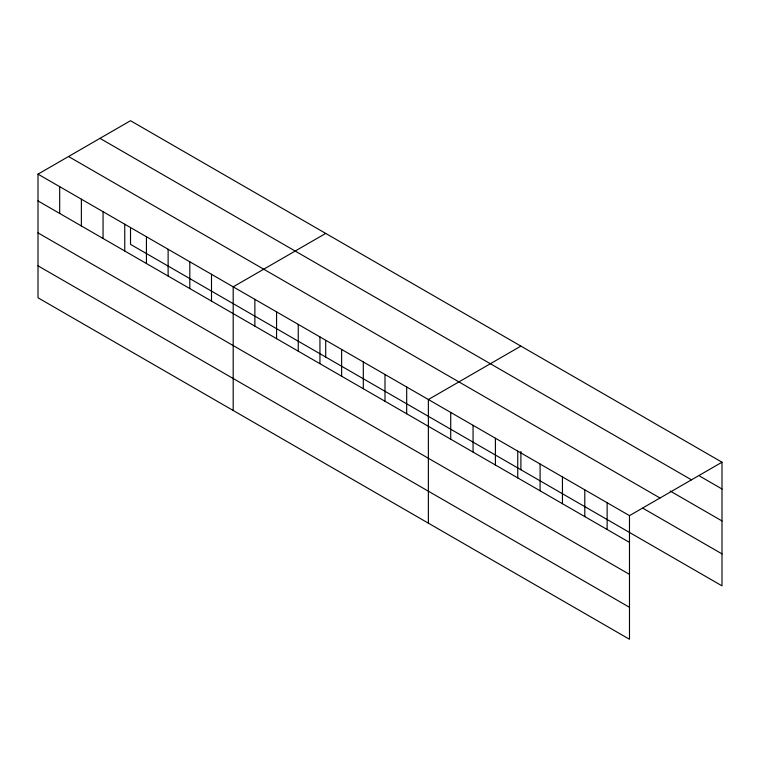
<?xml version="1.0" encoding="UTF-8"?>
<svg xmlns="http://www.w3.org/2000/svg" width="760" height="760" viewBox="0 0 760 760"><rect width="100%" height="100%" fill="white"/><g stroke="black" fill="none" stroke-linecap="round" stroke-linejoin="round"><path stroke-width="1.14" d="M38 174.144L629.48 515.631L629.48 639.274L38 297.787L38 174.144L130.52 120.726L722 462.213L722 585.856L130.52 244.369L130.52 228.389M325.707 233.415L233.187 286.834L233.187 410.476M520.894 346.104L428.374 399.522L428.374 523.165M629.48 515.631L722 462.213M699.656 476.083L722 488.984M99.987 138.358L691.467 479.835M670.197 491.045L722 520.952M68.533 156.512L660.012 498M642.779 508.155L722 553.888M38 200.916L629.48 542.403M38 232.883L629.48 574.37M38 265.82L629.48 607.306M607.135 502.731L607.135 529.501M584.792 489.829L584.792 516.6M562.447 476.928L562.447 503.7M540.094 464.027L540.094 490.798M520.894 451.487L520.894 469.756M517.75 451.126L517.75 477.897M495.406 438.226L495.406 464.997M473.062 425.324L473.062 452.095M450.718 412.423L450.718 439.204M406.685 387.001L406.685 413.782M384.997 374.481L384.997 401.261M363.308 361.959L363.308 388.74M341.63 349.438L341.63 376.209M325.707 341.078L325.707 357.058M319.941 336.917L319.941 363.688M298.252 324.397L298.252 351.167M276.564 311.875L276.564 338.647M254.876 299.354L254.876 326.125M211.498 274.312L211.498 301.084M189.81 261.791L189.81 288.562M168.121 249.27L168.121 276.041M146.433 236.749L146.433 263.52M124.754 224.228L124.754 250.999M103.065 211.707L103.065 238.478M81.377 199.186L81.377 225.957M59.688 186.666L59.688 213.436"/></g></svg>
